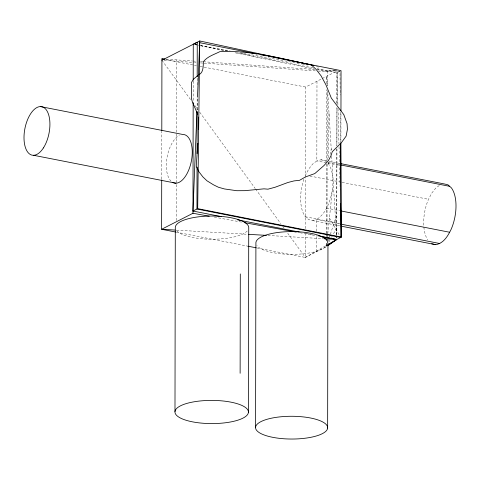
<?xml version="1.0" encoding="UTF-8"?>
<svg xmlns="http://www.w3.org/2000/svg" width="480" height="480" viewBox="0 0 480 480"><rect width="100%" height="100%" fill="white"/><g stroke="black" fill="none" stroke-linecap="round" stroke-linejoin="round"><path stroke-width="0.36" stroke-dasharray="2.4 1.8" d="M336.762 234.978L336.87 148.884M336.924 107.706L336.876 145.89L336.984 107.754M336.93 103.218L336.972 71.028L317.598 69.678M161.712 179.16L161.796 131.286M176.304 220.542L176.454 133.038M176.454 132.294L176.58 59.892M193.17 100.32L193.2 80.868M197.136 109.524L197.154 97.554M197.178 84.834L197.19 78.102M256.938 247.956L305.328 257.442L305.37 233.766M305.382 228.588L305.472 178.152M305.472 177.408L305.628 87.042L321.546 78.906M316.686 251.64L316.71 235.716M316.722 231.27L316.74 219.408C326.664 213.024 330.438 200.79 332.388 189.756A30.816 15.324 -78.9 0 0 328.254 163.65L328.278 162.168M316.98 81.24L316.842 160.92L312.66 164.052L308.754 168.966L305.4 175.326M326.472 243.294L326.466 246.642L305.328 257.442L287.292 232.638M326.484 236.556L326.49 234.312M326.49 233.568L326.616 162.948M326.616 162.204L326.742 89.694M326.754 83.718L326.766 76.242L327.354 85.884M327.006 236.652L327.012 234.402M327.012 233.652L327.132 163.926M327.138 160.176L327.264 90.456M327.27 85.956L327.3 70.356L337.05 70.422L327.294 71.712L318.342 71.088M336.756 238.026L336.762 235.866M336.762 235.152L336.912 148.836M336.996 103.272L337.05 71.166M340.908 141.582L340.962 112.458M328.344 157.728L328.992 112.59M197.004 109.896L197.478 97.908M326.778 243.312L326.472 246.288L322.62 248.988L316.686 251.286A36.042 11.376 0.1 0 1 256.866 245.55M327.48 236.616L327.714 234.384M327.792 233.64L332.388 189.756M328.254 163.65L328.536 162.246M330.09 154.542L331.218 148.938M326.934 244.866L326.472 246.288L327.666 243.942M328.086 241.32L328.548 239.898M329.472 237.06L330.168 234.936M330.396 234.222L336.798 214.566M328.974 241.836L330.042 239.928M331.476 237.384L336.774 227.952M439.29 185.484L435.702 188.172L431.802 193.086L428.442 199.44A30.816 15.324 -78.9 0 0 427.656 239.778M305.328 257.442L327.138 244.968M322.2 78.576L336.972 71.028M339.702 71.304L337.05 72.648L316.506 68.586M326.148 160.782L321.024 159.78L316.842 160.92L327.096 162.93M303.882 179.25A30.816 15.324 -78.9 0 0 305.328 216.678L308.664 219.618L312.558 220.548L316.74 219.408L339.444 223.86M176.598 230.148L247.692 234.282M267.9 235.458L323.286 238.686M166.32 59.178L192.252 60.978M192.996 61.032L195.984 61.236M200.46 61.548L202.698 61.704M203.442 61.758L314.616 69.474M164.124 60.384L193.74 62.436M194.484 62.49L195.978 62.592M200.454 62.904L203.442 63.114M204.186 63.162L315.36 70.884M194.742 44.484L199.902 45.426M200.64 45.558L230.136 50.934M240.456 52.818L242.67 53.22M243.408 53.352L302.394 64.104M303.132 64.236L305.346 64.644M306.084 64.776L307.554 65.046M316.404 66.66L318.618 67.062M214.356 217.158L241.638 222.132M299.886 232.746L317.586 235.974M165.588 59.592L196.386 65.628M200.052 66.348L305.628 87.042M329.082 161.358L340.068 163.512M328.08 162.492L340.53 164.934M327.828 163.074L340.278 165.516M309.87 176.04L341.364 182.214M342.096 182.358L428.52 199.296M326.538 208.128L339.72 210.708M305.4 216.75L339.828 223.494M312.558 220.548L339.66 225.858M176.292 232.152L248.142 246.234M194.736 44.508L199.872 45.522M200.604 45.666L227.742 51.036M236.55 52.776L312.84 67.86M305.946 233.376L313.284 234.828M194.73 44.514L199.86 45.57M200.592 45.72L226.224 50.976M235.014 52.782L314.112 69.006M317.04 69.606L327.294 71.712M321.024 159.78L324.918 160.71L325.764 161.46M161.922 60.228L190.956 100.158M194.916 105.6L197.994 109.836M199.752 112.254L255.18 188.478M255.624 189.084L280.698 223.566M282.894 226.59L283.776 227.802M329.43 218.022L339.612 235.506M327.81 93.3L331.35 151.14M331.662 156.276L336.486 235.032M336.528 235.77L336.666 237.99M337.914 104.814L337.05 72.648L339.99 71.124L340.206 95.046M338.01 108.558L338.958 143.712M339.036 146.706L340.206 190.092M340.356 112.242L340.62 142.14M247.212 231.012A36.732 11.592 0.1 0 1 210.972 239.226A36.732 11.592 0.1 0 1 176.286 230.262M171.108 181.218A24.714 12.288 -78.9 0 1 167.094 157.236A24.714 12.288 -78.9 0 1 179.34 135.372"/><path stroke-width="0.72" d="M161.712 179.91L161.628 229.278L175.56 232.008M161.802 130.542L161.922 58.872L164.856 59.076M174.984 411.606L175.302 227.25A36.732 11.592 0.1 0 1 213.066 216.048A36.732 11.592 0.1 0 1 248.736 228.024L248.412 412.38A36.732 11.592 0.1 0 1 192.432 421.836A36.732 11.592 0.1 0 1 194.244 401.766A36.732 11.592 0.1 0 1 248.412 412.38M175.098 230.058L161.628 229.278L192.972 213.264L193.164 102.564M193.206 80.124L193.266 44.214L197.256 42.198L197.196 76.608M197.034 167.124L196.962 209.016L340.74 237.45L340.908 143.076M197.058 153.66L197.13 111.768M240.126 373.284L240.3 273.942M255.582 427.278L255.906 242.592A36.042 11.376 0.1 0 1 288.252 231.654A36.042 11.376 0.1 0 1 327 240.402L327.96 243.354L327.642 428.04A36.042 11.376 0.1 0 1 272.706 437.316A36.042 11.376 0.1 0 1 274.488 417.618A36.042 11.376 0.1 0 1 327.642 428.04M327 240.402L327.006 238.902M340.962 110.964L341.034 70.632L267.882 56.166M196.944 111.396L192.978 211.032L197.688 208.65L199.746 40.974L313.962 65.526M198.48 129.318L198.498 117.084M197.508 97.158L199.746 40.974L161.922 60.228M197.796 143.328L196.26 166.194L198.792 171.564L202.824 176.844L206.952 180.786L213.522 184.836L218.388 187.23L224.418 188.946L236.766 190.71L244.758 190.668L264.006 188.844L267.954 189.18L275.154 187.23L287.916 182.49L294.024 180.906L299.55 180.318L305.346 176.988L314.802 173.574L324.042 165.486L328.542 160.41L331.026 155.646L332.238 151.764L341.442 142.614L346.134 136.11L347.418 129.318L347.076 123.726L343.812 114.636L331.344 98.124L325.956 84.858L321.108 75.894L316.104 69.402L311.406 64.944C281.256 58.626 251.01 50.07 219.9 51.636C214.266 54.474 207.48 56.43 203.49 61.596C202.992 66.132 203.766 72.228 198.954 74.766M197.796 75.684L193.758 78.888L191.508 82.356L191.358 97.998L192.228 101.496L197.748 114.438M341.124 226.146L435.606 244.662C443.592 243.528 448.038 235.74 451.23 229.122A30.816 15.324 -78.9 0 0 451.302 187.764L447.96 184.824L444.072 183.894L340.8 163.656M327.678 245.796L336.756 239.466L341.466 237.084L340.632 142.89M327.678 245.484L336.756 239.466L318.414 235.842M327.78 244.602L336.756 239.466L320.532 236.514M248.442 234.33L266.406 235.374M324.036 238.728L336.756 239.466M192.972 213.264L209.196 216.222M244.584 222.672L296.202 232.074M161.922 58.872L164.124 59.304M340.53 164.934L449.664 186.324M40.356 106.56L182.694 134.46A24.714 12.288 -78.9 0 1 191.256 161.682A24.714 12.288 -78.9 0 1 172.782 182.448M341.184 210.996L449.58 232.242M33.57 155.292L175.902 183.192M340.908 224.142L439.788 243.522M248.142 246.234L256.206 247.812M199.494 42.642L256.848 53.982M260.526 54.708L266.412 55.872M197.688 208.65L341.466 237.084L340.566 203.556M192.978 211.032L221.586 216.69M237.726 219.882L299.346 232.068M431.712 243.738L435.606 244.662M43.41 147.924A24.714 12.288 -78.9 0 0 43.476 107.31A24.714 12.288 -78.9 0 0 24 137.55A24.714 12.288 -78.9 0 0 43.41 147.924"/></g></svg>
